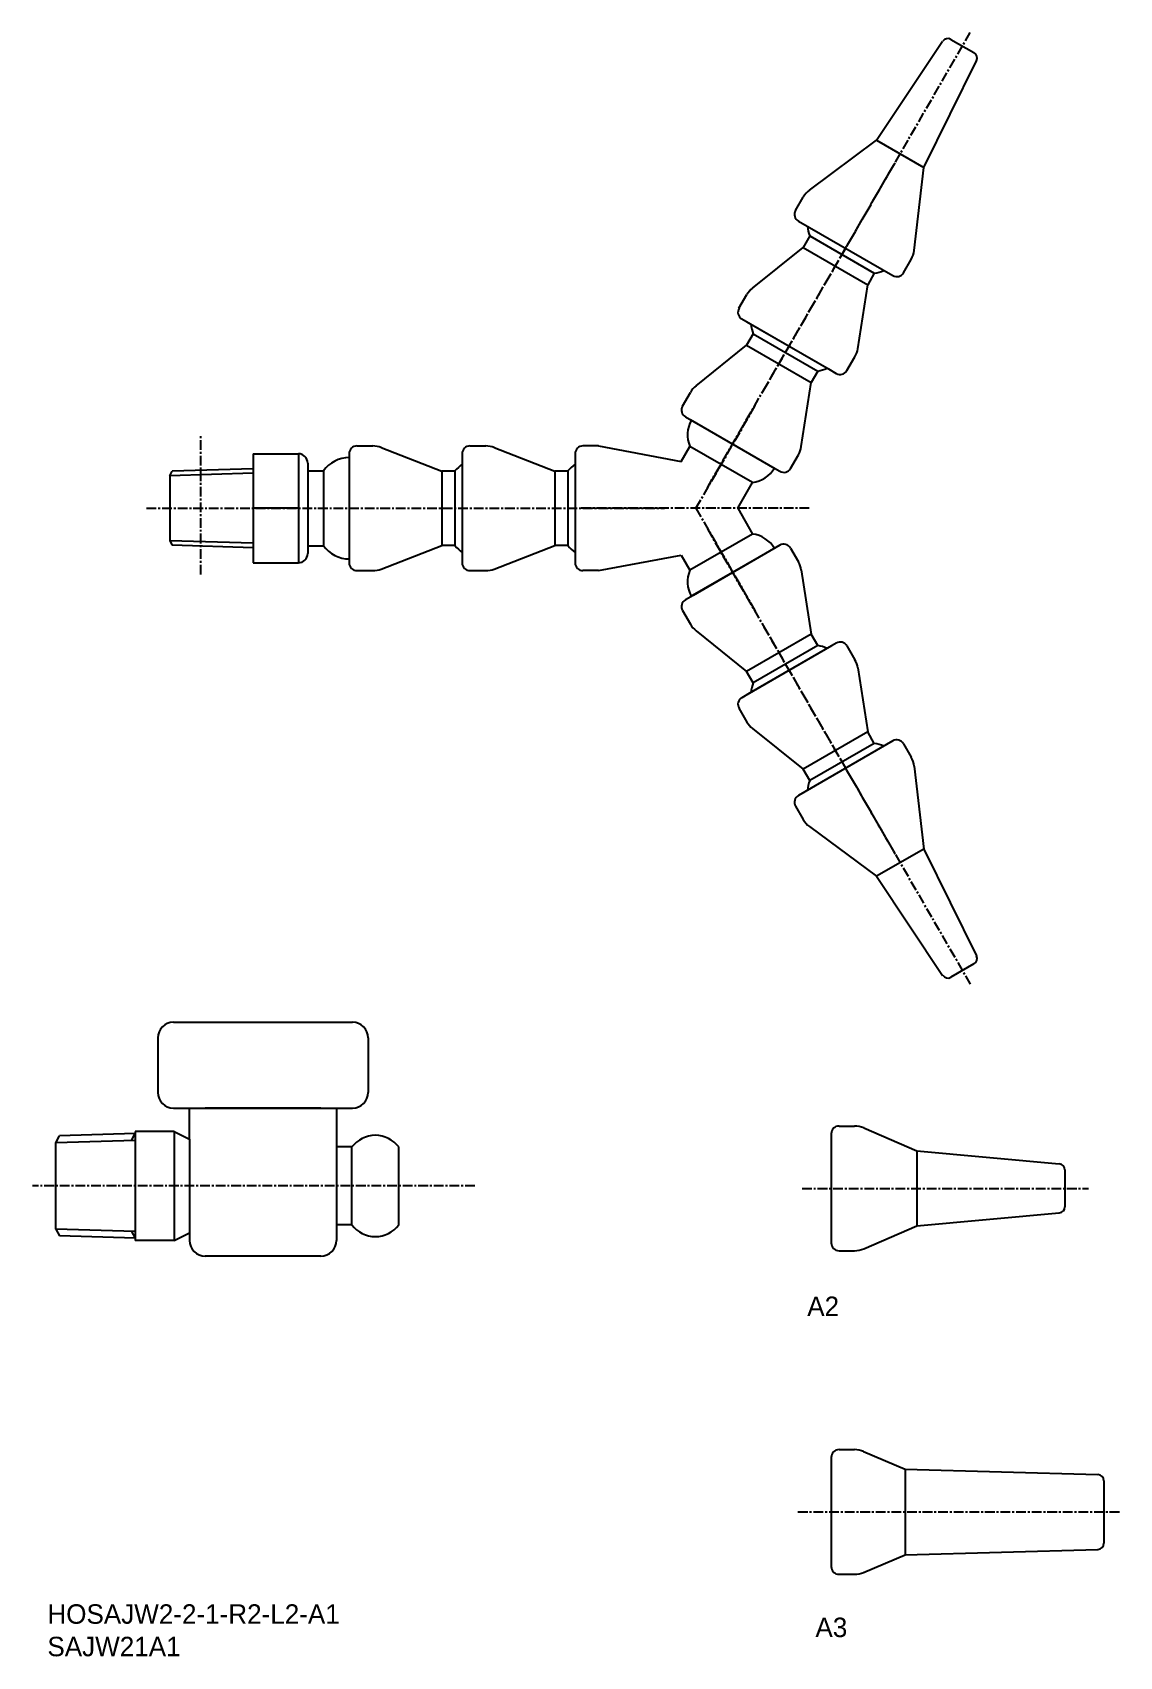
# Model space of a CAD drawing. Extents: x 331 to 471, y 408 to 616.
import ezdxf

# ---------------------------------------------------------------- set-up
doc = ezdxf.new("R2010")
doc.units = 0
doc.linetypes.add('CENTER', pattern=[2, 1.25, -0.25, 0.25, -0.25])
doc.layers.get('0').update_dxf_attribs({"linetype": 'CONTINUOUS'})
doc.layers.add('CENTER', color=1, linetype='CENTER')

msp = doc.modelspace()

# ---------------------------------------------------------------- linework, layer by layer
for p, q in [((439.44, 602.34), (447.93, 615.04)), ((449, 615.29), (451.95, 613.59)), ((445.5, 598.84), (452.27, 612.54)), ((430.83, 595.95), (439.44, 602.34)), ((439.44, 602.34), (445.5, 598.84)), ((444.27, 588.19), (445.5, 598.84)), ((429.04, 593.33), (430.04, 595.05)), ((429.41, 591.96), (441.53, 584.96)), ((429.41, 591.96), (441.53, 584.96)), ((429.41, 591.96), (441.53, 584.96)), ((429.41, 591.96), (441.53, 584.96)), ((430.87, 590.06), (430.02, 588.58)), ((430.87, 590.06), (439.16, 585.27)), ((430.87, 590.06), (439.16, 585.27)), ((423.53, 583.37), (430.02, 588.58)), ((430.02, 588.58), (438.31, 583.8)), ((442.9, 585.33), (443.89, 587.05)), ((437.04, 575.58), (438.31, 583.8)), ((439.16, 585.27), (438.31, 583.8)), ((421.79, 580.77), (422.81, 582.53)), ((422.16, 579.4), (433.29, 572.98)), ((423.62, 577.5), (422.77, 576.03)), ((422.79, 579.04), (433.65, 572.77)), ((423.62, 577.5), (431.91, 572.71)), ((423.62, 577.5), (431.91, 572.71)), ((416.28, 570.82), (422.77, 576.03)), ((422.77, 576.03), (431.06, 571.24)), ((435.65, 572.77), (436.67, 574.53)), ((429.79, 563.02), (431.06, 571.24)), ((431.91, 572.71), (431.06, 571.24)), ((433.29, 572.98), (434.28, 572.4)), ((414.54, 568.21), (415.56, 569.98)), ((414.91, 566.85), (426.04, 560.42)), ((415.54, 566.48), (426.4, 560.21)), ((372.76, 563.1), (374.79, 563.1)), ((375.88, 562.9), (383.64, 559.88)), ((387.26, 563.1), (389.29, 563.1)), ((390.38, 562.9), (398.14, 559.88)), ((359.44, 562.1), (365.24, 562.1)), ((359.44, 562.1), (359.44, 548.1)), ((359.44, 562.1), (359.44, 548.1)), ((365.24, 562.1), (365.24, 548.1)), ((366.44, 560.9), (366.44, 549.3)), ((371.76, 562.1), (371.76, 549.24)), ((371.76, 561.37), (371.76, 548.83)), ((386.26, 562.1), (386.26, 549.24)), ((386.26, 561.37), (386.26, 548.83)), ((428.4, 560.21), (429.42, 561.98)), ((368.46, 559.9), (368.46, 550.3)), ((385.34, 559.88), (383.64, 559.88)), ((383.64, 559.88), (383.64, 550.31)), ((385.34, 559.88), (385.34, 550.31)), ((385.34, 559.88), (385.34, 550.31)), ((399.84, 559.88), (398.14, 559.88)), ((398.14, 559.88), (398.14, 550.31)), ((399.84, 559.88), (399.84, 550.31)), ((399.84, 559.88), (399.84, 550.31)), ((426.04, 560.42), (427.03, 559.85)), ((365.24, 555.1), (359.44, 555.1)), ((427.03, 550.35), (415.9, 543.92)), ((371.76, 549.24), (371.76, 548.1)), ((375.88, 547.3), (383.64, 550.31)), ((385.34, 550.31), (383.64, 550.31)), ((386.26, 549.24), (386.26, 548.1)), ((390.38, 547.3), (398.14, 550.31)), ((399.84, 550.31), (398.14, 550.31)), ((426.4, 549.99), (415.54, 543.72)), ((428.4, 549.99), (429.42, 548.22)), ((359.44, 548.1), (365.24, 548.1)), ((372.76, 547.1), (374.79, 547.1)), ((387.26, 547.1), (389.29, 547.1)), ((429.79, 547.18), (431.06, 538.96)), ((415.9, 543.92), (414.91, 543.35)), ((414.54, 541.99), (415.56, 540.22)), ((416.28, 539.38), (422.77, 534.17)), ((431.06, 538.96), (422.77, 534.17)), ((431.91, 537.48), (431.06, 538.96)), ((433.65, 537.43), (422.79, 531.16)), ((434.28, 537.79), (423.15, 531.37)), ((431.91, 537.48), (423.62, 532.7)), ((431.91, 537.48), (423.62, 532.7)), ((435.65, 537.43), (436.67, 535.66)), ((423.62, 532.7), (422.77, 534.17)), ((437.04, 534.62), (438.31, 526.4)), ((423.15, 531.37), (422.16, 530.79)), ((421.79, 529.43), (422.81, 527.66)), ((423.53, 526.82), (430.02, 521.61)), ((438.31, 526.4), (430.02, 521.61)), ((439.16, 524.93), (438.31, 526.4)), ((441.53, 525.24), (429.41, 518.24)), ((441.53, 525.24), (429.41, 518.24)), ((441.53, 525.24), (429.41, 518.24)), ((441.53, 525.24), (429.41, 518.24)), ((439.16, 524.93), (430.87, 520.14)), ((439.16, 524.93), (430.87, 520.14)), ((442.9, 524.87), (443.89, 523.15)), ((430.87, 520.14), (430.02, 521.61)), ((444.27, 522.01), (445.5, 511.36)), ((429.04, 516.87), (430.04, 515.15)), ((430.83, 514.25), (439.44, 507.86)), ((445.5, 511.36), (439.44, 507.86)), ((445.5, 511.36), (452.26, 497.65)), ((439.44, 507.86), (447.93, 495.15)), ((451.95, 496.61), (449, 494.9)), ((434.63, 475.81), (436.61, 475.81)), ((437.8, 475.57), (444.63, 472.62)), ((433.63, 474.81), (433.63, 460.81)), ((433.63, 474.81), (433.63, 460.81)), ((433.63, 474.81), (433.63, 460.81)), ((444.63, 472.62), (462.9, 470.97)), ((444.63, 472.62), (444.63, 463)), ((463.63, 470.17), (463.63, 465.45)), ((437.8, 460.06), (444.63, 463)), ((444.63, 463), (462.9, 464.66)), ((434.63, 459.81), (436.61, 459.81)), ((434.63, 434.27), (436.61, 434.27)), ((437.79, 434.03), (443.11, 431.76)), ((433.63, 433.27), (433.63, 419.27)), ((433.63, 433.27), (433.63, 419.27)), ((433.63, 433.27), (433.63, 419.27)), ((433.63, 433.27), (433.63, 419.27)), ((443.13, 431.76), (467.86, 431.07)), ((443.13, 431.76), (443.13, 420.78)), ((468.63, 430.27), (468.63, 422.27)), ((443.13, 420.78), (467.86, 421.47)), ((437.79, 418.51), (443.13, 420.78)), ((434.63, 418.27), (436.62, 418.27))]:
    msp.add_line(p, q)
at = {"color": 7, "linetype": 'CONTINUOUS'}
for p, q in [((403.76, 563.1), (401.76, 563.1)), ((403.76, 563.1), (414.35, 561.1)), ((414.35, 561.1), (415.48, 563.05)), ((423.53, 558.4), (415.48, 563.05)), ((400.76, 562.1), (400.76, 548.1)), ((348.76, 559.26), (349.06, 559.85)), ((348.76, 559.26), (348.76, 550.94)), ((359.44, 560.17), (349.06, 559.85)), ((366.44, 559.9), (368.46, 559.9)), ((421.63, 555.1), (423.53, 558.4)), ((421.63, 555.1), (423.53, 551.79)), ((348.76, 550.94), (349.06, 550.35)), ((359.44, 550.03), (349.06, 550.35)), ((423.53, 551.79), (415.48, 547.14)), ((366.44, 550.3), (368.46, 550.3)), ((403.76, 547.1), (414.35, 549.1)), ((414.35, 549.1), (415.48, 547.14)), ((403.76, 547.1), (401.76, 547.1)), ((349.2, 489.12), (372.2, 489.12)), ((347.2, 487.12), (347.2, 480.12)), ((374.2, 487.12), (374.2, 480.12)), ((349.2, 478.12), (372.2, 478.12)), ((351.28, 474.12), (351.28, 478.12)), ((368.12, 478.12), (353.28, 478.12)), ((370.12, 478.12), (370.12, 461.12)), ((334.12, 473.66), (334.57, 474.53)), ((334.12, 462.59), (334.12, 473.66)), ((344.28, 474.83), (334.57, 474.53)), ((344.28, 475.12), (344.28, 461.12)), ((349.28, 475.12), (344.28, 475.12)), ((349.28, 475.12), (349.28, 461.12)), ((349.28, 475.12), (351.28, 474.12)), ((351.28, 474.12), (351.28, 462.12)), ((372.12, 473.12), (370.12, 473.12)), ((372.12, 463.12), (372.12, 473.12)), ((378.12, 463.12), (378.12, 473.12)), ((372.12, 463.12), (370.12, 463.12)), ((334.12, 462.59), (334.57, 461.72)), ((344.28, 461.41), (334.57, 461.72)), ((349.28, 461.12), (344.28, 461.12)), ((349.28, 461.12), (351.28, 462.12)), ((351.28, 462.12), (351.28, 461.12)), ((368.12, 459.12), (353.28, 459.12))]:
    msp.add_line(p, q, dxfattribs=at)
at = {"color": 3, "linetype": 'CONTINUOUS'}
for p, q in [((359.44, 559.59), (348.76, 559.26)), ((359.44, 550.61), (348.76, 550.94)), ((344.28, 473.97), (334.12, 473.66)), ((343.83, 473.96), (344.28, 474.83)), ((344.28, 462.27), (334.12, 462.59)), ((343.83, 462.28), (344.28, 461.41))]:
    msp.add_line(p, q, dxfattribs=at)
for centre, radius, start, end in [((448.6, 614.6), 0.8, 60, 146.2453), ((451.55, 612.9), 0.8, 333.7404, 60), ((432.64, 593.55), 3, 126.9109, 150), ((429.91, 592.83), 1, 150, 240), ((441.3, 588.55), 3, 330, 353.0389), ((442.03, 585.83), 1, 240, 330), ((425.41, 581.03), 3, 128.7832, 150), ((422.66, 580.27), 1, 150, 240), ((434.07, 576.03), 3, 330, 351.2168), ((434.78, 573.27), 1, 240, 330), ((418.16, 568.48), 3, 128.7832, 150), ((415.41, 567.71), 1, 150, 240), ((372.76, 562.1), 1, 90, 180), ((374.79, 560.1), 3, 68.7832, 90), ((387.26, 562.1), 1, 90, 180), ((389.29, 560.1), 3, 68.7832, 90), ((426.82, 563.48), 3, 330, 351.2168), ((365.24, 560.9), 1.2, 0, 90), ((427.53, 560.71), 1, 240, 330), ((427.53, 549.49), 1, 30, 120), ((365.24, 549.3), 1.2, 270, 0), ((372.76, 548.1), 1, 180, 270), ((374.79, 550.1), 3, 270, 291.2168), ((387.26, 548.1), 1, 180, 270), ((389.29, 550.1), 3, 270, 291.2168), ((426.82, 546.72), 3, 8.7832, 30), ((415.41, 542.49), 1, 120, 210), ((418.16, 541.72), 3, 210, 231.2168), ((434.78, 536.93), 1, 30, 120), ((434.07, 534.16), 3, 8.7832, 30), ((422.66, 529.93), 1, 120, 210), ((425.41, 529.16), 3, 210, 231.2168), ((442.03, 524.37), 1, 30, 120), ((441.3, 521.65), 3, 6.9109, 30), ((429.91, 517.37), 1, 120, 210), ((432.64, 516.65), 3, 210, 233.0389), ((451.55, 497.3), 0.8, 300, 26.2453), ((448.6, 495.6), 0.8, 213.7404, 300), ((434.63, 474.81), 1, 90, 180), ((436.61, 472.81), 3, 66.68, 90), ((462.83, 470.17), 0.8, 0, 84.8273), ((462.83, 465.45), 0.8, 275.1727, 0), ((434.63, 460.81), 1, 180, 270), ((436.61, 462.81), 3, 270, 293.32), ((434.63, 433.27), 1, 90, 180), ((436.61, 431.27), 3, 66.9109, 90), ((467.83, 430.27), 0.8, 0, 88), ((467.83, 422.27), 0.8, 272, 0), ((434.63, 419.27), 1, 180, 270), ((436.62, 421.27), 3, 270, 293.0389)]:
    msp.add_arc(centre, radius, start, end)
at = {"color": 7, "linetype": 'CONTINUOUS'}
for centre, radius, start, end in [((435.11, 591.72), 4.55, 185.4351, 201.4281), ((438.48, 589.77), 4.55, 278.5719, 294.5649), ((427.86, 579.16), 4.55, 185.4351, 201.4281), ((431.23, 577.22), 4.55, 278.5719, 294.5649), ((418.93, 564.53), 3.75, 150, 203.1301), ((401.76, 562.1), 1, 90, 180), ((371.76, 557.55), 4.05, 90, 144.5107), ((388.9, 557.05), 4.55, 125.4351, 141.4281), ((403.4, 557.05), 4.55, 125.4351, 141.4281), ((423.09, 562.13), 3.75, 276.8699, 330), ((423.09, 548.07), 3.75, 30, 83.1301), ((371.76, 552.65), 4.05, 215.4893, 270), ((388.9, 553.15), 4.55, 218.5719, 234.5649), ((403.4, 553.15), 4.55, 218.5719, 234.5649), ((401.76, 548.1), 1, 180, 270), ((418.93, 545.67), 3.75, 156.8699, 210), ((431.23, 532.98), 4.55, 65.4351, 81.4281), ((427.86, 531.03), 4.55, 158.5719, 174.5649), ((438.48, 520.42), 4.55, 65.4351, 81.4281), ((435.11, 518.48), 4.55, 158.5719, 174.5649), ((349.2, 487.12), 2, 90, 180), ((372.2, 487.12), 2, 0, 90), ((349.2, 480.12), 2, 180, 270), ((372.2, 480.12), 2, 270, 0), ((375.12, 470.87), 3.75, 36.8699, 143.1301), ((375.12, 465.37), 3.75, 216.8699, 323.1301), ((353.28, 461.12), 2, 180, 270), ((368.12, 461.12), 2, 270, 0)]:
    msp.add_arc(centre, radius, start, end, dxfattribs=at)
at = {"layer": 'CENTER', "color": 1, "linetype": 'CENTER'}
for p, q in [((434.86, 587.4), (451.47, 616.17)), ((424.98, 570.3), (441.82, 599.46)), ((417.73, 557.74), (434.57, 586.91)), ((416.26, 555.1), (424.01, 568.52)), ((352.73, 546.6), (352.73, 564.58)), ((345.76, 555.1), (412.24, 555.1)), ((430.8, 555.1), (401.46, 555.1)), ((416.26, 555.1), (424.01, 541.68)), ((417.73, 552.46), (434.57, 523.29)), ((424.98, 539.9), (441.82, 510.74)), ((434.86, 522.8), (451.47, 494.02)), ((387.88, 468.12), (331.12, 468.12))]:
    msp.add_line(p, q, dxfattribs=at)
at = {"layer": 'CENTER', "linetype": 'CENTER'}
for p, q in [((429.88, 467.81), (466.63, 467.81)), ((429.36, 426.27), (470.63, 426.27))]:
    msp.add_line(p, q, dxfattribs=at)

# ---------------------------------------------------------------- texts
at = {"color": 7, "linetype": 'CONTINUOUS'}
for s, p in [('A2', (430.55, 451.42)), ('HOSAJW2-2-1-R2-L2-A1', (333.03, 411.92)), ('A3', (431.6, 410.21)), ('SAJW21A1', (333.03, 407.75))]:
    msp.add_text(s, height=2.5, dxfattribs=at).set_placement(p)

doc.saveas('drawing.dxf')
